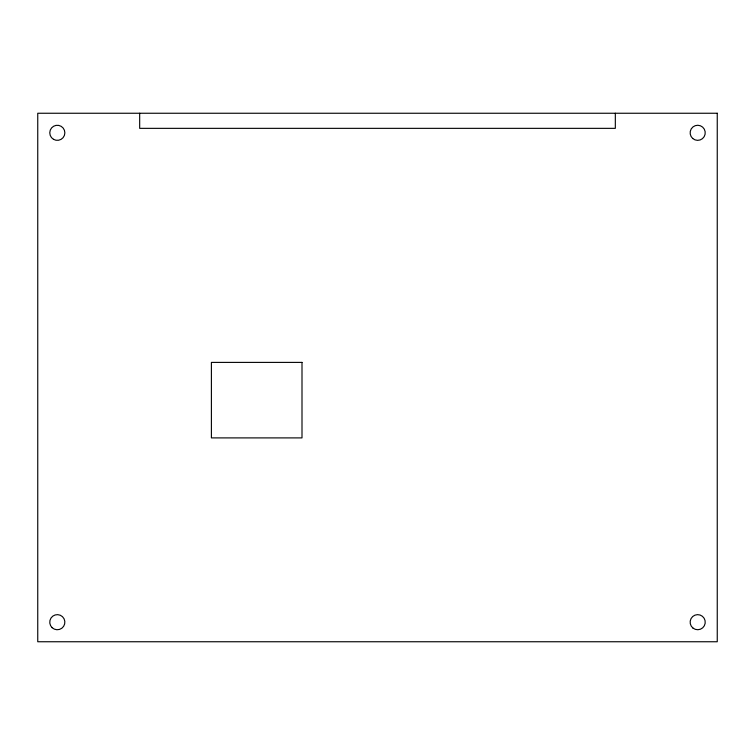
<?xml version="1.0" encoding="UTF-8"?>
<svg xmlns="http://www.w3.org/2000/svg" width="755" height="755" viewBox="0 0 755 755"><rect width="100%" height="100%" fill="white"/><g stroke="black" fill="none" stroke-linecap="round" stroke-linejoin="round"><path stroke-width="1.13" d="M615.325 113.25L615.325 128.35L139.675 128.35L139.675 113.25M717.25 113.25L37.75 113.25L37.75 641.75L717.25 641.75L717.25 113.25M302 362.4L211.4 362.4L211.4 437.9L302 437.9L302 362.4M692.731 138.505A7.55 7.55 0 0 0 705.095 134.258A7.55 7.55 0 0 0 695.232 125.67A7.55 7.55 0 0 0 692.731 138.505M692.977 628.084A7.55 7.55 0 0 0 705.151 623.319A7.55 7.55 0 0 0 694.93 615.155A7.55 7.55 0 0 0 692.977 628.084M52.142 627.698A7.55 7.55 0 0 0 64.666 623.913A7.55 7.55 0 0 0 55.124 614.957A7.55 7.55 0 0 0 52.142 627.698M53.482 139.316A7.55 7.55 0 0 0 64.864 132.88A7.55 7.55 0 0 0 53.596 126.245A7.55 7.55 0 0 0 53.482 139.316"/></g></svg>
